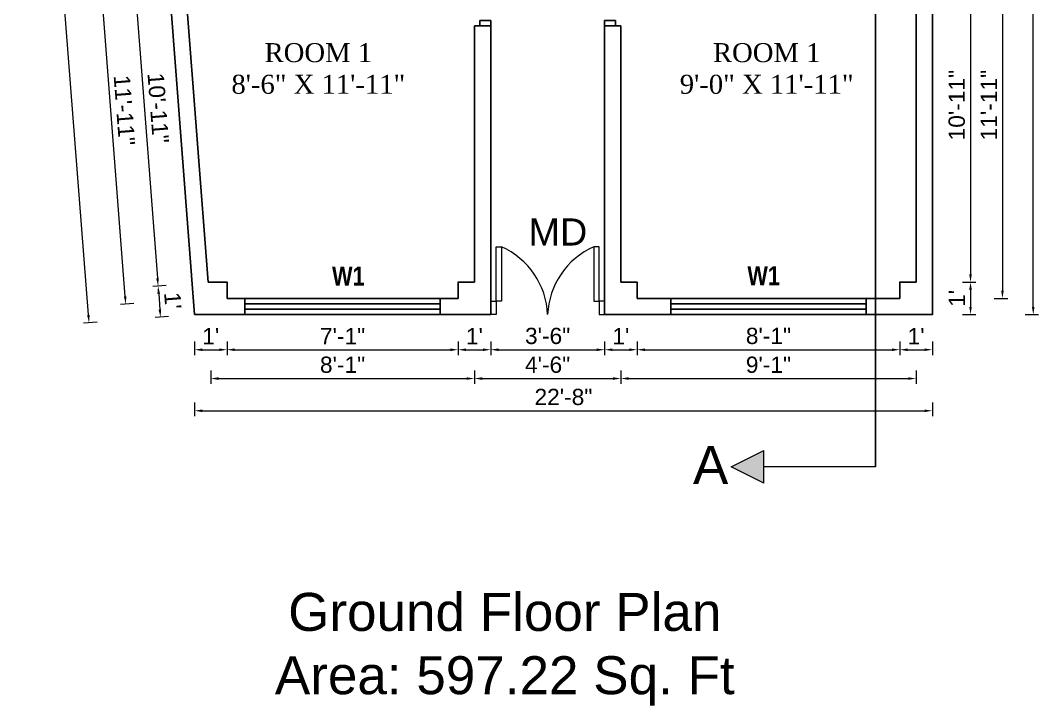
# Model space of a CAD drawing. Header units: inches. Extents: x 100101 to 119806, y -2288 to 8641.
# Drawn here: x 113789.4 to 114164.9, y 1256.5 to 1509.1 of the extents above; entities that cross this region are included whole.
import ezdxf

# ---------------------------------------------------------------- set-up
doc = ezdxf.new("R2010")
doc.units = ezdxf.units.IN
doc.header["$LTSCALE"] = 0.5
doc.header["$MEASUREMENT"] = 0
doc.header["$PDMODE"] = 66
doc.layers.add('DIMENSION', color=5, linetype='Continuous')
doc.layers.add('steps', color=253, linetype='Continuous', lineweight=20)
doc.layers.add('Toilet', color=7, linetype='Continuous', lineweight=25)
doc.styles.add('Lettring Text', font='arial.ttf')
doc.styles.get("Standard").update_dxf_attribs({"font": 'arial.ttf'})
doc.dimstyles.new('Copy of Standard', dxfattribs={"dimtxt": 6, "dimasz": 2.875, "dimexe": 2, "dimexo": 4, "dimgap": 2, "dimtad": 1, "dimdec": 0, "dimrnd": 1, "dimzin": 0, "dimdsep": 46, "dimlunit": 4, "dimtxsty": 'Lettring Text', "dimcen": 0.1, "dimclrd": 7, "dimclre": 7, "dimclrt": 7, "dimazin": 0, "dimtfac": 0.645, "dimtdec": 0, "dimtmove": 1, "dimatfit": 0, "dimfxl": 3, "dimfxlon": 1, "dimtfillclr": 256, "dimtolj": 1, "dimtzin": 0, "dimlwd": -1, "dimlwe": -1, "dimarcsym": 2})

# ---------------------------------------------------------------- blocks, each defined once
blk = doc.blocks.new('*D891')
at = {"layer": 'Defpoints', "color": 0, "transparency": 16777216}
for p in [(114119.75, 1543.14), (114125.75, 1412.64), (114139.83, 1412.64)]:
    blk.add_point(p, dxfattribs=at)
at = {"layer": 'steps', "color": 7, "transparency": 16777216}
for p, q in [((114136.83, 1543.14), (114141.83, 1543.14)), ((114139.83, 1540.27), (114139.83, 1415.52)), ((114136.83, 1412.64), (114141.83, 1412.64))]:
    blk.add_line(p, q, dxfattribs=at)
for points in [[(114139.35, 1540.27), (114140.31, 1540.27), (114139.83, 1543.14)], [(114139.35, 1415.52), (114140.31, 1415.52), (114139.83, 1412.64)]]:
    blk.add_solid(points, dxfattribs=at)
at = {"layer": 'steps', "color": 7, "transparency": 16777216, "insert": (114134.77, 1477.89), "char_height": 6, "attachment_point": 5, "rotation": 90, "style": 'Lettring Text'}
blk.add_mtext('\\A1;10\'-11"', dxfattribs=at)
blk = doc.blocks.new('*D892')
at = {"layer": 'Defpoints', "color": 0, "transparency": 16777216}
for p in [(114125.75, 1412.64), (114125.75, 1400.64), (114139.83, 1400.64)]:
    blk.add_point(p, dxfattribs=at)
at = {"layer": 'steps', "color": 7, "transparency": 16777216}
for p, q in [((114136.83, 1412.64), (114141.83, 1412.64)), ((114139.83, 1409.77), (114139.83, 1403.52)), ((114136.83, 1400.64), (114141.83, 1400.64))]:
    blk.add_line(p, q, dxfattribs=at)
for points in [[(114139.35, 1409.77), (114140.31, 1409.77), (114139.83, 1412.64)], [(114139.35, 1403.52), (114140.31, 1403.52), (114139.83, 1400.64)]]:
    blk.add_solid(points, dxfattribs=at)
at = {"layer": 'steps', "color": 7, "transparency": 16777216, "insert": (114134.82, 1406.64), "char_height": 6, "attachment_point": 5, "rotation": 90, "style": 'Lettring Text'}
blk.add_mtext("\\A1;1'", dxfattribs=at)
blk = doc.blocks.new('*D875')
at = {"layer": 'Defpoints', "color": 0, "transparency": 16777216}
for p in [(114139.83, 1549.14), (114139.83, 1406.64), (114151.6, 1406.64)]:
    blk.add_point(p, dxfattribs=at)
at = {"layer": 'steps', "color": 7, "transparency": 16777216}
for p, q in [((114148.6, 1549.14), (114153.6, 1549.14)), ((114151.6, 1546.27), (114151.6, 1409.52)), ((114148.6, 1406.64), (114153.6, 1406.64))]:
    blk.add_line(p, q, dxfattribs=at)
for points in [[(114151.12, 1546.27), (114152.08, 1546.27), (114151.6, 1549.14)], [(114151.12, 1409.52), (114152.08, 1409.52), (114151.6, 1406.64)]]:
    blk.add_solid(points, dxfattribs=at)
at = {"layer": 'steps', "color": 7, "transparency": 16777216, "insert": (114146.59, 1477.89), "char_height": 6, "attachment_point": 5, "rotation": 90, "style": 'Lettring Text'}
blk.add_mtext('\\A1;11\'-11"', dxfattribs=at)
blk = doc.blocks.new('*D893')
at = {"layer": 'Defpoints', "color": 0, "transparency": 16777216}
for p in [(114125.75, 1703.64), (114162.95, 1703.64), (114125.75, 1400.64)]:
    blk.add_point(p, dxfattribs=at)
at = {"layer": 'steps', "color": 7, "transparency": 16777216}
for p, q in [((114159.95, 1703.64), (114164.95, 1703.64)), ((114162.95, 1403.52), (114162.95, 1700.77)), ((114159.95, 1400.64), (114164.95, 1400.64))]:
    blk.add_line(p, q, dxfattribs=at)
for points in [[(114162.47, 1700.77), (114163.43, 1700.77), (114162.95, 1703.64)], [(114162.47, 1403.52), (114163.43, 1403.52), (114162.95, 1400.64)]]:
    blk.add_solid(points, dxfattribs=at)
at = {"layer": 'steps', "color": 7, "transparency": 16777216, "insert": (114157.88, 1552.14), "char_height": 6, "attachment_point": 5, "rotation": 90, "style": 'Lettring Text'}
blk.add_mtext('\\A1;25\'-3"', dxfattribs=at)
blk = doc.blocks.new('*D894')
at = {"layer": 'Defpoints', "color": 0, "transparency": 16777216}
for p in [(113853.6, 1400.64), (113865.6, 1400.64), (113865.6, 1387.71)]:
    blk.add_point(p, dxfattribs=at)
at = {"layer": 'steps', "color": 7, "transparency": 16777216}
for p, q in [((113853.6, 1390.71), (113853.6, 1385.71)), ((113865.6, 1390.71), (113865.6, 1385.71)), ((113856.47, 1387.71), (113862.72, 1387.71))]:
    blk.add_line(p, q, dxfattribs=at)
for points in [[(113856.47, 1388.18), (113856.47, 1387.23), (113853.6, 1387.71)], [(113862.72, 1388.18), (113862.72, 1387.23), (113865.6, 1387.71)]]:
    blk.add_solid(points, dxfattribs=at)
at = {"layer": 'steps', "color": 7, "transparency": 16777216, "insert": (113859.6, 1392.72), "char_height": 6, "attachment_point": 5, "style": 'Lettring Text'}
blk.add_mtext("\\A1;1'", dxfattribs=at)
blk = doc.blocks.new('*D895')
at = {"layer": 'Defpoints', "color": 0, "transparency": 16777216}
for p in [(113950.85, 1406.64), (113865.6, 1400.64), (113950.85, 1387.71)]:
    blk.add_point(p, dxfattribs=at)
at = {"layer": 'steps', "color": 7, "transparency": 16777216}
for p, q in [((113865.6, 1390.71), (113865.6, 1385.71)), ((113950.85, 1390.71), (113950.85, 1385.71)), ((113868.47, 1387.71), (113947.98, 1387.71))]:
    blk.add_line(p, q, dxfattribs=at)
for points in [[(113868.47, 1388.18), (113868.47, 1387.23), (113865.6, 1387.71)], [(113947.98, 1388.18), (113947.98, 1387.23), (113950.85, 1387.71)]]:
    blk.add_solid(points, dxfattribs=at)
at = {"layer": 'steps', "color": 7, "transparency": 16777216, "insert": (113908.22, 1392.72), "char_height": 6, "attachment_point": 5, "style": 'Lettring Text'}
blk.add_mtext('\\A1;7\'-1"', dxfattribs=at)
blk = doc.blocks.new('*D896')
at = {"layer": 'Defpoints', "color": 0, "transparency": 16777216}
for p in [(113950.85, 1406.64), (113962.85, 1400.64), (113962.85, 1387.71)]:
    blk.add_point(p, dxfattribs=at)
at = {"layer": 'steps', "color": 7, "transparency": 16777216}
for p, q in [((113950.85, 1390.71), (113950.85, 1385.71)), ((113962.85, 1390.71), (113962.85, 1385.71)), ((113953.73, 1387.71), (113959.98, 1387.71))]:
    blk.add_line(p, q, dxfattribs=at)
for points in [[(113953.73, 1388.18), (113953.73, 1387.23), (113950.85, 1387.71)], [(113959.98, 1388.18), (113959.98, 1387.23), (113962.85, 1387.71)]]:
    blk.add_solid(points, dxfattribs=at)
at = {"layer": 'steps', "color": 7, "transparency": 16777216, "insert": (113956.85, 1392.72), "char_height": 6, "attachment_point": 5, "style": 'Lettring Text'}
blk.add_mtext("\\A1;1'", dxfattribs=at)
blk = doc.blocks.new('*D897')
at = {"layer": 'Defpoints', "color": 0, "transparency": 16777216}
for p in [(113962.85, 1400.64), (114004.85, 1400.64), (114004.85, 1387.71)]:
    blk.add_point(p, dxfattribs=at)
at = {"layer": 'steps', "color": 7, "transparency": 16777216}
for p, q in [((113962.85, 1390.71), (113962.85, 1385.71)), ((114004.85, 1390.71), (114004.85, 1385.71)), ((113965.73, 1387.71), (114001.98, 1387.71))]:
    blk.add_line(p, q, dxfattribs=at)
for points in [[(113965.73, 1388.18), (113965.73, 1387.23), (113962.85, 1387.71)], [(114001.98, 1388.18), (114001.98, 1387.23), (114004.85, 1387.71)]]:
    blk.add_solid(points, dxfattribs=at)
at = {"layer": 'steps', "color": 7, "transparency": 16777216, "insert": (113983.85, 1392.77), "char_height": 6, "attachment_point": 5, "style": 'Lettring Text'}
blk.add_mtext('\\A1;3\'-6"', dxfattribs=at)
blk = doc.blocks.new('*D898')
at = {"layer": 'Defpoints', "color": 0, "transparency": 16777216}
for p in [(114016.85, 1406.64), (114004.85, 1400.64), (114016.85, 1387.71)]:
    blk.add_point(p, dxfattribs=at)
at = {"layer": 'steps', "color": 7, "transparency": 16777216}
for p, q in [((114004.85, 1390.71), (114004.85, 1385.71)), ((114016.85, 1390.71), (114016.85, 1385.71)), ((114007.73, 1387.71), (114013.98, 1387.71))]:
    blk.add_line(p, q, dxfattribs=at)
for points in [[(114007.73, 1388.18), (114007.73, 1387.23), (114004.85, 1387.71)], [(114013.98, 1388.18), (114013.98, 1387.23), (114016.85, 1387.71)]]:
    blk.add_solid(points, dxfattribs=at)
at = {"layer": 'steps', "color": 7, "transparency": 16777216, "insert": (114010.85, 1392.72), "char_height": 6, "attachment_point": 5, "style": 'Lettring Text'}
blk.add_mtext("\\A1;1'", dxfattribs=at)
blk = doc.blocks.new('*D899')
at = {"layer": 'Defpoints', "color": 0, "transparency": 16777216}
for p in [(114016.85, 1406.64), (114113.75, 1406.64), (114113.75, 1387.71)]:
    blk.add_point(p, dxfattribs=at)
at = {"layer": 'steps', "color": 7, "transparency": 16777216}
for p, q in [((114016.85, 1390.71), (114016.85, 1385.71)), ((114113.75, 1390.71), (114113.75, 1385.71)), ((114019.73, 1387.71), (114110.88, 1387.71))]:
    blk.add_line(p, q, dxfattribs=at)
for points in [[(114019.73, 1388.18), (114019.73, 1387.23), (114016.85, 1387.71)], [(114110.88, 1388.18), (114110.88, 1387.23), (114113.75, 1387.71)]]:
    blk.add_solid(points, dxfattribs=at)
at = {"layer": 'steps', "color": 7, "transparency": 16777216, "insert": (114065.3, 1392.77), "char_height": 6, "attachment_point": 5, "style": 'Lettring Text'}
blk.add_mtext('\\A1;8\'-1"', dxfattribs=at)
blk = doc.blocks.new('*D900')
at = {"layer": 'Defpoints', "color": 0, "transparency": 16777216}
for p in [(114113.75, 1406.64), (114125.75, 1400.64), (114125.75, 1387.71)]:
    blk.add_point(p, dxfattribs=at)
at = {"layer": 'steps', "color": 7, "transparency": 16777216}
for p, q in [((114113.75, 1390.71), (114113.75, 1385.71)), ((114125.75, 1390.71), (114125.75, 1385.71)), ((114116.63, 1387.71), (114122.88, 1387.71))]:
    blk.add_line(p, q, dxfattribs=at)
for points in [[(114116.63, 1388.18), (114116.63, 1387.23), (114113.75, 1387.71)], [(114122.88, 1388.18), (114122.88, 1387.23), (114125.75, 1387.71)]]:
    blk.add_solid(points, dxfattribs=at)
at = {"layer": 'steps', "color": 7, "transparency": 16777216, "insert": (114119.75, 1392.72), "char_height": 6, "attachment_point": 5, "style": 'Lettring Text'}
blk.add_mtext("\\A1;1'", dxfattribs=at)
blk = doc.blocks.new('*D868')
at = {"layer": 'Defpoints', "color": 0, "transparency": 16777216}
for p in [(113859.6, 1387.71), (113956.85, 1387.71), (113956.85, 1377.08)]:
    blk.add_point(p, dxfattribs=at)
at = {"layer": 'steps', "color": 7, "transparency": 16777216}
for p, q in [((113859.6, 1380.08), (113859.6, 1375.08)), ((113956.85, 1380.08), (113956.85, 1375.08)), ((113862.47, 1377.08), (113953.98, 1377.08))]:
    blk.add_line(p, q, dxfattribs=at)
for points in [[(113862.47, 1377.56), (113862.47, 1376.6), (113859.6, 1377.08)], [(113953.98, 1377.56), (113953.98, 1376.6), (113956.85, 1377.08)]]:
    blk.add_solid(points, dxfattribs=at)
at = {"layer": 'steps', "color": 7, "transparency": 16777216, "insert": (113908.22, 1382.14), "char_height": 6, "attachment_point": 5, "style": 'Lettring Text'}
blk.add_mtext('\\A1;8\'-1"', dxfattribs=at)
blk = doc.blocks.new('*D869')
at = {"layer": 'Defpoints', "color": 0, "transparency": 16777216}
for p in [(113956.85, 1387.71), (114010.85, 1387.71), (114010.85, 1377.08)]:
    blk.add_point(p, dxfattribs=at)
at = {"layer": 'steps', "color": 7, "transparency": 16777216}
for p, q in [((113956.85, 1380.08), (113956.85, 1375.08)), ((114010.85, 1380.08), (114010.85, 1375.08)), ((113959.73, 1377.08), (114007.98, 1377.08))]:
    blk.add_line(p, q, dxfattribs=at)
for points in [[(113959.73, 1377.56), (113959.73, 1376.6), (113956.85, 1377.08)], [(114007.98, 1377.56), (114007.98, 1376.6), (114010.85, 1377.08)]]:
    blk.add_solid(points, dxfattribs=at)
at = {"layer": 'steps', "color": 7, "transparency": 16777216, "insert": (113983.85, 1382.14), "char_height": 6, "attachment_point": 5, "style": 'Lettring Text'}
blk.add_mtext('\\A1;4\'-6"', dxfattribs=at)
blk = doc.blocks.new('*D870')
at = {"layer": 'Defpoints', "color": 0, "transparency": 16777216}
for p in [(114010.85, 1387.71), (114119.75, 1387.71), (114119.75, 1377.08)]:
    blk.add_point(p, dxfattribs=at)
at = {"layer": 'steps', "color": 7, "transparency": 16777216}
for p, q in [((114010.85, 1380.08), (114010.85, 1375.08)), ((114119.75, 1380.08), (114119.75, 1375.08)), ((114013.73, 1377.08), (114116.88, 1377.08))]:
    blk.add_line(p, q, dxfattribs=at)
for points in [[(114013.73, 1377.56), (114013.73, 1376.6), (114010.85, 1377.08)], [(114116.88, 1377.56), (114116.88, 1376.6), (114119.75, 1377.08)]]:
    blk.add_solid(points, dxfattribs=at)
at = {"layer": 'steps', "color": 7, "transparency": 16777216, "insert": (114065.3, 1382.14), "char_height": 6, "attachment_point": 5, "style": 'Lettring Text'}
blk.add_mtext('\\A1;9\'-1"', dxfattribs=at)
blk = doc.blocks.new('*D878')
at = {"layer": 'Defpoints', "color": 0, "transparency": 16777216}
for p in [(113853.6, 1400.64), (114125.75, 1400.64), (114125.75, 1365.2)]:
    blk.add_point(p, dxfattribs=at)
at = {"layer": 'steps', "color": 7, "transparency": 16777216}
for p, q in [((113853.6, 1368.2), (113853.6, 1363.2)), ((114125.75, 1368.2), (114125.75, 1363.2)), ((113856.47, 1365.2), (114122.88, 1365.2))]:
    blk.add_line(p, q, dxfattribs=at)
for points in [[(113856.47, 1365.68), (113856.47, 1364.72), (113853.6, 1365.2)], [(114122.88, 1365.68), (114122.88, 1364.72), (114125.75, 1365.2)]]:
    blk.add_solid(points, dxfattribs=at)
at = {"layer": 'steps', "color": 7, "transparency": 16777216, "insert": (113989.68, 1370.26), "char_height": 6, "attachment_point": 5, "style": 'Lettring Text'}
blk.add_mtext('\\A1;22\'-8"', dxfattribs=at)
blk = doc.blocks.new('*D903')
at = {"layer": 'Defpoints', "color": 0, "transparency": 16777216}
for p in [(113848.64, 1543.14), (113858.69, 1412.64), (113840.17, 1411.22)]:
    blk.add_point(p, dxfattribs=at)
at = {"layer": 'steps', "color": 7, "transparency": 16777216}
for p, q in [((113833.12, 1541.95), (113828.13, 1541.56)), ((113830.34, 1538.85), (113839.95, 1414.08)), ((113843.16, 1411.45), (113838.18, 1411.06))]:
    blk.add_line(p, q, dxfattribs=at)
for points in [[(113830.82, 1538.89), (113829.87, 1538.81), (113830.12, 1541.72)], [(113840.43, 1414.12), (113839.47, 1414.05), (113840.17, 1411.22)]]:
    blk.add_solid(points, dxfattribs=at)
at = {"layer": 'steps', "color": 7, "transparency": 16777216, "insert": (113840.2, 1476.86), "char_height": 6, "attachment_point": 5, "rotation": 274.4035, "style": 'Lettring Text'}
blk.add_mtext('\\A1;10\'-11"', dxfattribs=at)
blk = doc.blocks.new('*D904')
at = {"layer": 'Defpoints', "color": 0, "transparency": 16777216}
for p in [(113858.69, 1412.64), (113841.06, 1399.68), (113853.6, 1400.64)]:
    blk.add_point(p, dxfattribs=at)
at = {"layer": 'steps', "color": 7, "transparency": 16777216}
for p, q in [((113843.16, 1411.45), (113838.18, 1411.06)), ((113840.39, 1408.35), (113840.84, 1402.55)), ((113844.05, 1399.91), (113839.07, 1399.53))]:
    blk.add_line(p, q, dxfattribs=at)
for points in [[(113840.87, 1408.39), (113839.92, 1408.31), (113840.17, 1411.22)], [(113841.32, 1402.58), (113840.36, 1402.51), (113841.06, 1399.68)]]:
    blk.add_solid(points, dxfattribs=at)
at = {"layer": 'steps', "color": 7, "transparency": 16777216, "insert": (113845.62, 1405.83), "char_height": 6, "attachment_point": 5, "rotation": 274.4035, "style": 'Lettring Text'}
blk.add_mtext("\\A1;1'", dxfattribs=at)
blk = doc.blocks.new('*D876')
at = {"layer": 'Defpoints', "color": 0, "transparency": 16777216}
for p in [(113829.66, 1547.72), (113817.29, 1546.77), (113840.62, 1405.45)]:
    blk.add_point(p, dxfattribs=at)
at = {"layer": 'steps', "color": 7, "transparency": 16777216}
for p, q in [((113820.28, 1547), (113815.3, 1546.61)), ((113828.03, 1407.36), (113817.51, 1543.9)), ((113831.24, 1404.73), (113826.25, 1404.34))]:
    blk.add_line(p, q, dxfattribs=at)
for points in [[(113817.99, 1543.94), (113817.03, 1543.86), (113817.29, 1546.77)], [(113828.5, 1407.4), (113827.55, 1407.33), (113828.25, 1404.5)]]:
    blk.add_solid(points, dxfattribs=at)
at = {"layer": 'steps', "color": 7, "transparency": 16777216, "insert": (113827.77, 1476.02), "char_height": 6, "attachment_point": 5, "rotation": 274.4035, "style": 'Lettring Text'}
blk.add_mtext('\\A1;11\'-11"', dxfattribs=at)
blk = doc.blocks.new('*D877')
at = {"layer": 'Defpoints', "color": 0, "transparency": 16777216}
for p in [(113830.26, 1703.64), (113791.37, 1700.65), (113853.6, 1400.64)]:
    blk.add_point(p, dxfattribs=at)
at = {"layer": 'steps', "color": 7, "transparency": 16777216}
for p, q in [((113794.36, 1700.88), (113789.38, 1700.5)), ((113814.48, 1400.52), (113791.59, 1697.78)), ((113817.7, 1397.88), (113812.71, 1397.5))]:
    blk.add_line(p, q, dxfattribs=at)
for points in [[(113792.07, 1697.82), (113791.11, 1697.75), (113791.37, 1700.65)], [(113814.96, 1400.55), (113814.01, 1400.48), (113814.7, 1397.65)]]:
    blk.add_solid(points, dxfattribs=at)
at = {"layer": 'steps', "color": 7, "transparency": 16777216, "insert": (113808.09, 1549.54), "char_height": 6, "attachment_point": 5, "rotation": 274.4035, "style": 'Lettring Text'}
blk.add_mtext('\\A1;25\'-4"', dxfattribs=at)

msp = doc.modelspace()

# ---------------------------------------------------------------- hatches: boundary and pattern name
at = {"linetype": 'ByBlock', "lineweight": 5}
msp.add_hatch(color=7, dxfattribs=at).paths.add_polyline_path([(114051.56, 1344.56), (114063.56, 1338.56), (114063.56, 1350.56)])

# ---------------------------------------------------------------- linework, layer by layer
at = {"color": 7, "linetype": 'ByBlock', "lineweight": 5}
for p, q in [((114051.56, 1344.56), (114063.56, 1350.56)), ((114063.56, 1338.56), (114063.56, 1350.56)), ((114063.56, 1338.56), (114051.56, 1344.56)), ((114104.72, 1344.56), (114063.56, 1344.56))]:
    msp.add_line(p, q, dxfattribs=at)
at = {"layer": 'DIMENSION', "ltscale": 7}
for p, q in [((113962.85, 1509.14), (113958.85, 1509.14)), ((113958.85, 1509.14), (113958.85, 1507.14)), ((113962.85, 1507.14), (113958.85, 1507.14)), ((113962.85, 1509.14), (113962.85, 1507.14)), ((114004.85, 1509.14), (114008.85, 1509.14)), ((114004.85, 1509.14), (114004.85, 1507.14)), ((114004.85, 1507.14), (114008.85, 1507.14)), ((114008.85, 1509.14), (114008.85, 1507.14))]:
    msp.add_line(p, q, dxfattribs=at)
at = {"layer": 'steps', "color": 7, "ltscale": 0.3}
for p, q in [((113962.85, 1400.64), (113962.85, 1409.64)), ((113960.75, 1400.64), (113960.75, 1400.64))]:
    msp.add_line(p, q, dxfattribs=at)
for points in [[(113964.85, 1405.64), (113964.85, 1425.64), (113966.85, 1425.64), (113966.85, 1405.64)], [(114002.85, 1405.64), (114002.85, 1425.64), (114000.85, 1425.64), (114000.85, 1405.64)], [(113962.85, 1405.64), (113964.85, 1405.64), (113964.85, 1400.64), (113962.85, 1400.64)], [(114004.85, 1405.64), (114002.85, 1405.64), (114002.85, 1400.64), (114004.85, 1400.64)]]:
    msp.add_lwpolyline(points, close=True, dxfattribs=at)
at = {"layer": 'steps', "color": 7, "ltscale": 0.3, "true_color": 0xffffff}
for centre, start, end in [((113955.22, 1399.45), 2.3834, 66.048), ((114012.49, 1399.45), 113.952, 177.6166)]:
    msp.add_arc(centre, 28.66, start, end, dxfattribs=at)
at = {"layer": 'Toilet'}
for p, q in [((114104.72, 1764.03), (114104.72, 1344.56)), ((113853.6, 1400.64), (113830.26, 1703.64)), ((114125.75, 1400.64), (114125.75, 1703.64)), ((113858.69, 1412.64), (113848.64, 1543.14)), ((114119.75, 1412.64), (114119.75, 1543.14)), ((113956.85, 1507.14), (113956.85, 1412.64)), ((113962.85, 1507.14), (113956.85, 1507.14)), ((113962.85, 1507.14), (113962.85, 1400.64)), ((114004.85, 1507.14), (114004.85, 1400.64)), ((114004.85, 1507.14), (114010.85, 1507.14)), ((114010.85, 1507.14), (114010.85, 1412.64)), ((113865.6, 1406.64), (113950.85, 1406.64)), ((113872.22, 1406.64), (113872.22, 1400.64)), ((113944.22, 1404.64), (113872.22, 1404.64)), ((113944.22, 1406.64), (113944.22, 1400.64)), ((114016.85, 1406.64), (114113.75, 1406.64)), ((114029.3, 1406.64), (114029.3, 1400.64)), ((114101.3, 1404.64), (114029.3, 1404.64)), ((114101.3, 1406.64), (114101.3, 1400.64)), ((113944.22, 1402.64), (113872.22, 1402.64)), ((114101.3, 1402.64), (114029.3, 1402.64)), ((113853.6, 1400.64), (113962.85, 1400.64)), ((114004.85, 1400.64), (114125.75, 1400.64))]:
    msp.add_line(p, q, dxfattribs=at)
for points in [[(113858.69, 1412.64), (113865.6, 1412.64), (113865.6, 1406.64)], [(113962.85, 1412.64), (113962.85, 1412.64), (113962.85, 1400.64), (113950.85, 1400.64)], [(113950.85, 1406.64), (113950.85, 1412.64), (113956.85, 1412.64)], [(114016.85, 1400.64), (114016.85, 1400.64), (114004.85, 1400.64), (114004.85, 1412.64)], [(114010.85, 1412.64), (114016.85, 1412.64), (114016.85, 1406.64)], [(114113.75, 1406.64), (114113.75, 1412.64), (114119.75, 1412.64)], [(114125.75, 1412.64), (114125.75, 1412.64), (114125.75, 1400.64), (114113.75, 1400.64)], [(113865.6, 1400.64), (113865.6, 1400.64), (113853.6, 1400.64)]]:
    msp.add_lwpolyline(points, dxfattribs=at)

# ---------------------------------------------------------------- texts
at = {"color": 7, "linetype": 'ByBlock', "lineweight": 5}
for s, insert, char_height, width, attachment_point in [('MD', (113976.76, 1436.13), 10, 44.1664, 1), ('A', (114037.45, 1352.18), 14, 26.5803, 1), ('{\\fArial CE|b0|i0|c238|p34;Ground Floor Plan\\PArea: \\fArial CE|b0|i0|c0|p34;597.22\\fArial CE|b0|i0|c238|p34; Sq. Ft}', (113968.04, 1277.26), 14, 235.547, 5)]:
    msp.add_mtext(s, dxfattribs=dict(at, insert=insert, char_height=char_height, width=width, attachment_point=attachment_point))
at = {"layer": 'steps', "color": 7, "ltscale": 0.3, "char_height": 7}
for s, insert, width, attachment_point in [('{\\fTimes New Roman|b0|i0|c0|p18;ROOM 1\\P8\'-6" X 11\'-11"}', (113899.28, 1500.75), 65.2809, 2), ('{\\fTimes New Roman|b0|i0|c0|p18;ROOM 1\\P9\'-0" X 11\'-11"}', (114064.65, 1500.75), 64.575, 2), ('{\\fTechnic|b1|i0|c2|p2;W1}', (113910.35, 1411.38), 55.268, 8), ('{\\fTechnic|b1|i0|c2|p2;W1}', (114063.53, 1411.51), 55.268, 8)]:
    msp.add_mtext(s, dxfattribs=dict(at, insert=insert, width=width, attachment_point=attachment_point))

# ---------------------------------------------------------------- dimensions: what is measured, and where the dimension line sits
at = {"layer": 'steps'}
for p1, p2, distance, picture, middle in [((113853.6, 1400.64), (113830.26, 1703.64), 39.01, '*D877', (113808.09, 1549.54)), ((113840.62, 1405.45), (113829.66, 1547.72), 12.41, '*D876', (113827.77, 1476.02))]:
    dim = msp.add_aligned_dim(p1=p1, p2=p2, distance=distance, dimstyle='Copy of Standard', dxfattribs=at)
    dim.commit()
    dim.dimension.update_dxf_attribs({"geometry": picture, "text_midpoint": middle})
for base, p1, p2, angle, picture, middle in [((114162.95, 1703.64), (114125.75, 1400.64), (114125.75, 1703.64), 90, '*D893', (114157.88, 1552.14)), ((114151.59904916, 1406.64379747), (114139.83306456, 1549.14379747), (114139.83306456, 1406.64379747), 90, '*D875', (114146.58677085, 1477.89379747)), ((113840.17, 1411.22), (113848.64, 1543.14), (113858.69, 1412.64), 274.4035, '*D903', (113840.2, 1476.86)), ((114139.83306456, 1412.64379747), (114119.75489698, 1543.14379747), (114125.75489698, 1412.64379747), 90, '*D891', (114134.76962664, 1477.89379747)), ((113841.06, 1399.68), (113858.69, 1412.64), (113853.6, 1400.64), 274.4035, '*D904', (113845.62, 1405.83)), ((114139.83, 1400.64), (114125.75, 1412.64), (114125.75, 1400.64), 90, '*D892', (114134.82, 1406.64))]:
    dim = msp.add_linear_dim(base=base, p1=p1, p2=p2, angle=angle, dimstyle='Copy of Standard', dxfattribs=at)
    dim.commit()
    dim.dimension.update_dxf_attribs({"geometry": picture, "text_midpoint": middle})
for base, p1, p2, picture, middle in [((113950.85, 1387.71), (113865.6, 1400.64), (113950.85, 1406.64), '*D895', (113908.22, 1392.72)), ((113962.85, 1387.71), (113950.85, 1406.64), (113962.85, 1400.64), '*D896', (113956.85, 1392.72)), ((114016.85, 1387.71), (114004.85, 1400.64), (114016.85, 1406.64), '*D898', (114010.85, 1392.72)), ((114113.75, 1387.71), (114016.85, 1406.64), (114113.75, 1406.64), '*D899', (114065.3, 1392.77)), ((114125.75, 1387.71), (114113.75, 1406.64), (114125.75, 1400.64), '*D900', (114119.75, 1392.72)), ((113865.6, 1387.71), (113853.6, 1400.64), (113865.6, 1400.64), '*D894', (113859.6, 1392.72)), ((114125.75, 1365.2), (113853.6, 1400.64), (114125.75, 1400.64), '*D878', (113989.68, 1370.26)), ((114004.85, 1387.71), (113962.85, 1400.64), (114004.85, 1400.64), '*D897', (113983.85, 1392.77)), ((113956.85, 1377.08), (113859.6, 1387.71), (113956.85, 1387.71), '*D868', (113908.22, 1382.14)), ((114010.85, 1377.08), (113956.85, 1387.71), (114010.85, 1387.71), '*D869', (113983.85, 1382.14)), ((114119.75, 1377.08), (114010.85, 1387.71), (114119.75, 1387.71), '*D870', (114065.3, 1382.14))]:
    dim = msp.add_linear_dim(base=base, p1=p1, p2=p2, dimstyle='Copy of Standard', dxfattribs=at)
    dim.commit()
    dim.dimension.update_dxf_attribs({"geometry": picture, "text_midpoint": middle})

doc.saveas('drawing.dxf')
